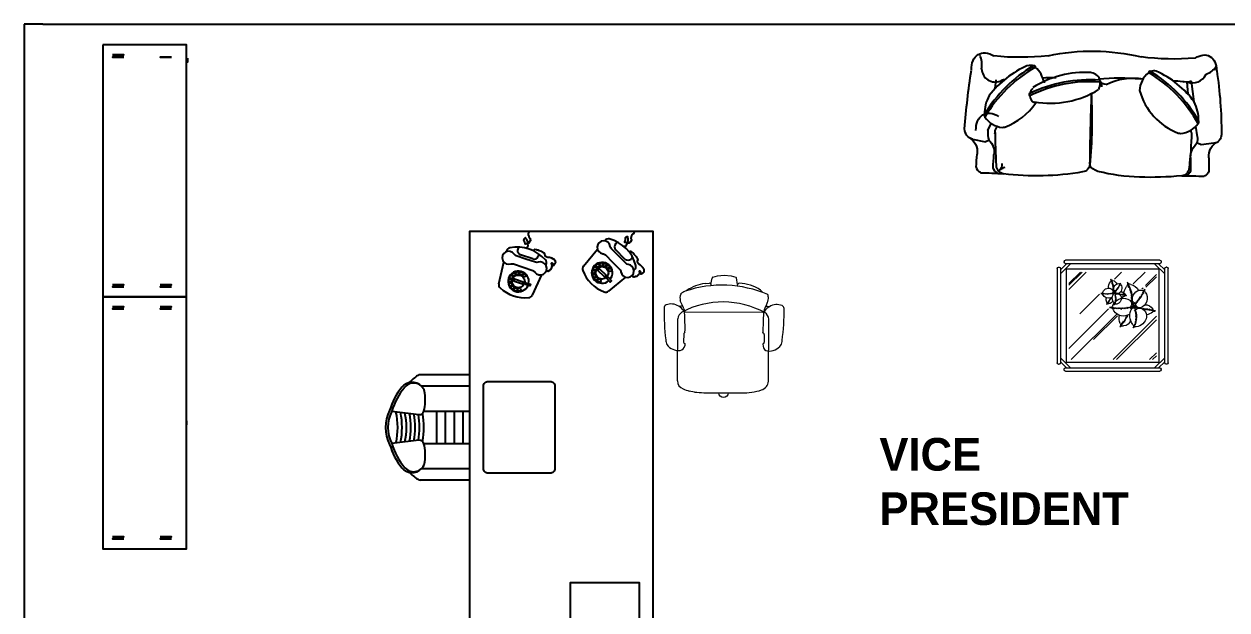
# Model space of a CAD drawing. Header units: inches. Extents: x 484217 to 497210, y -26946 to -21493.
# Drawn here: x 484506.2 to 484796.7, y -24357 to -24215.5 of the extents above; entities that cross this region are included whole.
import ezdxf

# ---------------------------------------------------------------- set-up
doc = ezdxf.new("R2010")
doc.units = ezdxf.units.IN
doc.header["$LTSCALE"] = 20
doc.header["$MEASUREMENT"] = 0
doc.layers.add('A-furniture', color=50, linetype='Continuous', lineweight=9)
doc.layers.add('I-ANNO-TEXT', color=7, linetype='Continuous', lineweight=18)
for name, color, linetype in [('furniture', 4, 'Continuous'), ('I-FURN', 4, 'Continuous'), ('I-WALL-IN', 3, 'Continuous')]:
    doc.layers.add(name, color=color, linetype=linetype)
doc.styles.add('DIM_FONT', font='SIMPLEX', dxfattribs={"width": 0.8})
doc.styles.add('MICRO', font='')
doc.styles.get('MICRO').set_extended_font_data('MicrogrammaSSi', bold=True)

# ---------------------------------------------------------------- blocks, each defined once
blk = doc.blocks.new('A$C6A0E07C9')
at = {"layer": 'A-furniture'}
for p, q in [((-0.2138, 0.2718), (0.1182, 0.2876)), ((-0.2691, 0.1773), (-0.2664, 0.2046)), ((-0.0121, 0.2424), (-0.025, 0.2422)), ((-0.0115, 0.2426), (-0.0121, 0.2424)), ((-0.0112, 0.2428), (-0.0115, 0.2426)), ((-0.0079, 0.2484), (-0.0112, 0.2428)), ((0.0377, 0.2515), (-0.0033, 0.2499)), ((0.0418, 0.2505), (0.045, 0.2473)), ((0.045, 0.2473), (0.0464, 0.2461)), ((0.0464, 0.2461), (0.0478, 0.2453)), ((0.0478, 0.2453), (0.0485, 0.2451)), ((0.1585, 0.2497), (0.1792, -0.1667)), ((0.3152, 0.1516), (0.3188, 0.1294)), ((0.3146, 0.1213), (0.3056, 0.1197)), ((0.3131, 0.1211), (0.3466, 0.116)), ((0.3514, 0.1128), (0.36, 0.0876)), ((0.36, 0.0876), (0.3659, 0.0513)), ((-0.2907, 0.0196), (-0.2893, 0.0294)), ((-0.2883, 0.01), (-0.2907, 0.0196)), ((-0.2893, 0.0294), (-0.2841, 0.0379)), ((-0.2824, 0.002), (-0.2883, 0.01)), ((-0.2841, 0.0379), (-0.2762, 0.0438)), ((-0.2739, -0.003), (-0.2824, 0.002)), ((-0.2762, 0.0438), (-0.2666, 0.0462)), ((0.3636, 0.0146), (0.3576, -0.0113)), ((0.3659, 0.0513), (0.3636, 0.0146)), ((-0.2641, -0.0045), (-0.2739, -0.003)), ((0.3108, -0.0224), (0.3218, -0.0234)), ((0.3197, -0.023), (0.3546, -0.0146)), ((0.3546, -0.0146), (0.3564, -0.0132)), ((0.3564, -0.0132), (0.3576, -0.0113)), ((0.0087, -0.176), (-0.0042, -0.1772)), ((0.0094, -0.1763), (0.0087, -0.176)), ((0.0097, -0.1764), (0.0094, -0.1763)), ((0.0135, -0.1816), (0.0097, -0.1764)), ((0.0591, -0.1802), (0.0183, -0.1827)), ((0.0631, -0.1788), (0.066, -0.1753)), ((0.066, -0.1753), (0.0673, -0.174)), ((0.0673, -0.174), (0.0686, -0.173)), ((0.0686, -0.173), (0.0692, -0.1728)), ((0.2962, -0.1472), (0.2839, -0.1595)), ((-0.1895, -0.2174), (0.1433, -0.1996))]:
    blk.add_line(p, q, dxfattribs=at)
for centre, radius, start, end in [((0.0274, 0.2777), 0.0792, 129.49988, 189.11522), ((0.0065, 0.2825), 0.0635, 94.07923, 117.59377), ((0.2241, -0.8917), 1.2574, 92.35943, 100.17565), ((0.1721, 0.3454), 0.0192, 28.12557, 89.24362), ((0.1209, 0.3234), 0.0749, 330.37939, 24.51295), ((-0.21, 0.2233), 0.0487, 94.52598, 161.01093), ((-0.0222, 0.2712), 0.0292, 192.00474, 264.44095), ((0.117, 0.2414), 0.0463, 34.09018, 88.4441), ((0.1493, 0.274), 0.0211, 279.8693, 313.34338), ((-0.2488, 0.0248), 0.4712, 334.59734, 30.97321), ((0.1077, 0.3263), 0.0879, 309.67257, 333.02228), ((-1.1254, 2.7931), 2.8487, 297.11573, 298.06946), ((-0.9196, -0.0126), 1.143, 14.09314, 15.00562), ((0.2336, 0.2226), 0.0597, 72.52818, 107.70113), ((0.1951, 0.2221), 0.0806, 25.51985, 45.53867), ((0.5941, -0.0351), 0.8932, 162.12026, 164.43231), ((-0.0038, 0.2437), 0.00623, 84.84548, 131.31741), ((0.0374, 0.2414), 0.0101, 64.52807, 88.63913), ((0.0007, 1.5534), 1.3091, 272.08986, 276.67605), ((0.1704, 0.2449), 0.0129, 130.13659, 158.01734), ((0.1866, 0.1808), 0.0779, 100.05254, 108.26721), ((-0.3014, 0.0263), 0.6141, 339.61076, 22.04666), ((0.1276, 0.1249), 0.1894, 8.09249, 40.8276), ((0.1816, 0.1421), 0.4521, 175.52891, 182.09908), ((0.31, 0.1288), 0.0088, 301.08798, 3.16667), ((72.2191, 3.6268), 72.5738, 182.765274, 182.924882), ((0.3467, 0.1108), 0.00513, 22.81842, 91.00758), ((0.1162, -0.0378), 0.2107, 328.69616, 1.80788), ((0.3177, -0.0315), 0.00903, 2.12372, 63.37094), ((0.0809, -0.0616), 0.3414, 182.48103, 200.75528), ((-0.1856, -0.1603), 0.0572, 202.88209, 266.11689), ((0.0015, -0.2058), 0.0292, 101.25248, 173.68869), ((0.0171, -0.1766), 0.00623, 234.37601, 280.84795), ((0.0579, -0.1702), 0.0101, 277.0543, 301.16536), ((0.1515, -1.4793), 1.3091, 89.01739, 93.60357), ((0.138, -0.155), 0.0449, 276.79393, 330.15211), ((0.1724, -0.1915), 0.0211, 52.35005, 85.82413), ((0.197, -0.1553), 0.0211, 212.66016, 229.03524), ((0.1633, -0.2919), 0.1223, 63.05477, 80.63565), ((0.1362, -0.2476), 0.0879, 32.67116, 56.02087), ((-0.9196, -0.0126), 1.143, 350.69637, 351.61264), ((0.3239, 0.0551), 0.2601, 246.15386, 250.81737), ((0.249, -0.1528), 0.0392, 254.29981, 275.99109), ((0.2537, -0.1401), 0.0518, 269.3553, 293.37881), ((0.0516, -0.2073), 0.0792, 176.57822, 236.19355), ((0.1491, -0.2435), 0.0749, 341.18048, 35.31404), ((0.0312, -0.2142), 0.0635, 248.09967, 271.6142), ((0.1312, 0.9758), 1.2574, 265.51777, 273.33401), ((0.2022, -0.2604), 0.0192, 276.44982, 337.56787)]:
    blk.add_arc(centre, radius, start, end, dxfattribs=at)
blk = doc.blocks.new('S3')
for p, q in [((-4.5, 26.98), (-4.19, 24.19)), ((-13.52, 22.7), (-18.05, 22.09)), ((-15.17, 21.35), (-17.87, 21.19)), ((-5.9, 23.43), (-8.24, 23.08)), ((-6.79, 22.13), (-7.36, 21.96)), ((-16.43, -20.65), (-18.35, -20.43)), ((-17.66, -19.4), (-17.99, -19.37)), ((-7.29, -20.61), (-8.21, -20.16)), ((-7.3, -22.19), (-8.87, -21.49)), ((-5.43, -25.53), (-4.87, -22.7))]:
    blk.add_line(p, q)
for centre, radius, start, end in [((-21.14, 26.85), 0.616, 8.7812, 93.9649), ((-23.55, 23.96), 4.23, 18.3155, 55.9507), ((5.62, -2.59), 30.23, 119.7403, 148.4853), ((-21, 22.26), 3.37, 340.5988, 64.1181), ((-9.55, 15.01), 8.65, 88.8606, 117.33), ((-9.17, 23.28), 0.443, 39.8439, 118.628), ((-1.19, 5.85), 20.87, 126.211, 155.6473), ((5.71, -2.51), 29.81, 119.0947, 149.1796), ((-20.83, 21.04), 2.96, 350.1248, 20.6755), ((-9.73, 22.98), 0.443, 39.8439, 118.628), ((-12.04, 19.19), 5.44, 5.7587, 53.0793), ((-5.4, 20.73), 2.74, 73.9254, 100.567), ((-19.69, 24.2), 13.9, 285.5795, 338.8469), ((-11.12, 20.21), 4.51, 346.6525, 354.1346), ((-18.43, 13.89), 1.84, 162.4808, 201.9814), ((-19.87, 13.06), 0.317, 154.9879, 265.1659), ((-15.76, 16.07), 5.27, 219.3724, 267.7984), ((1.11, -1.09), 21.05, 176.4198, 212.5768), ((-17.55, -0.07), 2.37, 111.6844, 176.7174), ((-17.63, -1.08), 3.31, 64.4192, 103.7949), ((11.91, -0.07), 30.23, 175.8431, 205.4794), ((11.89, 0.05), 29.81, 175.8712, 206.1737), ((-33.34, -8.59), 20.1, 350.0386, 31.4635), ((-17.02, -15.25), 5.27, 98.2953, 139.4232), ((-100.91, -9.8), 83, 359.8284, 0.0534), ((-19.64, -13.01), 1.84, 156.8142, 196.3147), ((-21.07, -12.14), 0.317, 93.6296, 203.8077), ((4.74, 2.96), 30.23, 210.3103, 239.0553), ((4.83, 2.88), 29.81, 209.616, 239.7009), ((-15.01, -11.26), 1.84, 219.4749, 258.9755), ((-15.03, -11.27), 1.84, 275.1665, 333.9249), ((-21.12, -23.28), 13.9, 19.9487, 55.855), ((-2.24, -5.34), 20.87, 203.1482, 232.5846), ((-15.09, -12.92), 0.317, 211.982, 322.16), ((-20.83, -20.58), 2.98, 271.7294, 21.6449), ((-13.37, -18.44), 5.44, 305.7162, 353.0368), ((-12.47, -19.48), 4.51, 4.6609, 12.1431), ((-21.57, -29.06), 5.57, 81.3598, 112.0844), ((-10.79, -14.32), 8.65, 241.4655, 269.9349), ((-10.54, -22.57), 0.443, 240.1676, 318.9516), ((-6.69, -17.56), 4.68, 262.4886, 288.6858)]:
    blk.add_arc(centre, radius, start, end)
at = {"extrusion": (0, 0, -1)}
for centre, major_axis, ratio, start_param, end_param in [((-18.17, 23.48), (-5.33, 2.45), 0.618231, -0.782341, 0.90137), ((-2.79, -97.21), (-14.05, 125.27), 0.840101, -0.033285, 0.098345), ((-6.42, 26.87), (-1.92, 0.02), 0.909091, 1.5507, 3.064927), ((-1.62, 28.97), (-3.45, 0.04), 0.909091, 4.616161, 5.890683), ((-7.51, 25.19), (-3.5, 0.04), 0.909091, 3.452305, 3.740947), ((0.78, -30.18), (-61.66, 0.65), 0.909091, 1.527079, 1.573647), ((1.09, 24.4), (-1.68, 0.02), 0.909091, 1.838774, 2.80094), ((120.48, 20), (-117.9, 2.34), 0.701645, -0.028543, 0.03079), ((-89.16, 18.44), (-66.33, 0.7), 0.909091, 3.056167, 3.251523), ((-11.04, -74.61), (-106.5, 1.12), 0.909091, 1.601237, 1.67337), ((-1.27, 29.72), (-0.07, 7.87), 0.730686, 3.178935, 3.779527), ((0.69, -34.17), (-61.66, 0.65), 0.909091, 1.527079, 1.573647), ((0.66, 19.85), (-1.92, 0.02), 0.909091, 1.671525, 3.054326), ((1, 20.41), (-1.68, 0.02), 0.909091, 1.838774, 2.80094), ((151.87, 6.46), (-170.47, 1.79), 0.909091, 0.062984, 0.077367), ((-16.05, 20.08), (-1.92, 0.02), 0.909091, 0.073573, 0.254317), ((-141.1, 16.27), (-143.96, 5.46), 0.676516, 3.047551, 3.142088), ((139.23, -1.09), (-163.81, 2.13), 0.520486, -0.118967, 0.118967), ((150.09, 31.58), (168.67, 24), 0.27373, 3.051703, 3.226716), ((151.71, 6), (-170.46, 0.69), 0.536179, -0.0526, 0.047155), ((-141.63, 14.67), (-144.49, 3.91), 0.529908, 3.141593, 3.260063), ((-19.23, 3.55), (-1.92, 0.02), 0.909091, 3.141593, 4.144269), ((-16.81, 0.8), (-1.92, 0.02), 0.909091, 1.024067, 1.570796), ((3.33, 420.04), (297.02, 297.02), 1, 2.364112, 2.400713), ((-54.8, -2376.22), (47.25, 2376.62), 0.211754, -0.015411, 0.015411), ((-0.16, 2.85), (0.04, 2.94), 0.649613, 1.947736, 2.930335), ((-0.21, -1.73), (-1.92, 0.02), 0.909091, 1.670835, 3.049052), ((-144.66, -13.69), (147.21, 3.45), 0.627362, -0.093877, 0.09313), ((155.45, -8.27), (-174.26, 1.83), 0.909091, -0.02429, -0.005812), ((-89.56, -15.03), (-66.33, 0.7), 0.909091, 3.031662, 3.227019), ((-18.71, -21.54), (5.24, 2.6), 0.644336, 2.2077, 3.955564), ((-16.51, -18.44), (-1.92, 0.02), 0.909091, -0.644287, -0.073581), ((-5.56, -20.55), (5.24, 2.6), 0.644336, 2.2077, 3.955564), ((-30.61, 593.61), (-675.96, 7.11), 0.909091, 4.657058, 4.668338), ((-8.01, -23.53), (-3.39, 0.04), 0.909091, 1.877441, 2.006467), ((-2.54, -23.99), (-3.45, 0.04), 0.909091, 0.681701, 1.699089), ((3.19, 34.95), (-61.66, 0.65), 0.909091, -1.541581, -1.495014), ((0.27, -21.07), (-0.43, 1.87), 0.909091, 0, 1.002676), ((0.21, -18.61), (-1.92, 0.02), 0.909091, 3.260925, 4.643725), ((2.38, -18.07), (-0.43, 1.87), 0.909091, 4.16566, 4.712389), ((0.42, -19.56), (-1.68, 0.02), 0.909091, 3.51431, 4.476477), ((119.73, -26.84), (-117.81, 5.04), 0.710878, -0.023974, 0.035359), ((-8.25, -23.54), (-3.5, 0.04), 0.909091, 2.622382, 2.862945), ((17.68, 224.48), (37.05, 250.44), 0.806916, 3.083864, 3.147073), ((-7.77, -25.11), (-2.39, 0.03), 0.909091, 3.32703, 4.655766), ((-2.66, -27.66), (-3.45, 0.04), 0.909091, 0.424568, 1.699089), ((3.07, 31.28), (-61.66, 0.65), 0.909091, -1.541581, -1.495014), ((0.3, -23.23), (-1.68, 0.02), 0.909091, 3.51431, 4.476477)]:
    blk.add_ellipse(centre, major_axis=major_axis, ratio=ratio, start_param=start_param, end_param=end_param, dxfattribs=at)
blk = doc.blocks.new('table044')
at = {"lineweight": 9}
h = blk.add_hatch(dxfattribs=at)
h.set_pattern_fill('AR-RROOF', color=0, scale=300, angle=-45, style=0)
h.set_pattern_definition([(135, (-12013604, 1621491.27), (-254.558441, 678.82251), [4500, -600, 1500, -300]), (135, (-12013780.07, 1621879.47), (494.26764, 70.003571), [900, -99, 1800, -225]), (135, (-12013529.75, 1621777.65), (-960.9581156, 1245.2150417), [2400, -420, 1200, -300])])
h.paths.add_polyline_path([(715, -315), (85, -315), (85, 315), (715, 315)])
edge = h.paths.add_edge_path(flags=16)
edge.add_line((139.7, 139.1), (151.8, 106.8))
edge.add_line((151.8, 106.8), (159.9, 88.6))
edge.add_line((159.9, 88.6), (139.7, 82.5))
edge.add_line((139.7, 82.5), (121.5, 68.4))
edge.add_line((121.5, 68.4), (107.4, 52.2))
edge.add_line((107.4, 52.2), (95.2, 48.2))
edge.add_line((95.2, 48.2), (89.2, 44.1))
edge.add_line((89.2, 44.1), (87.2, 34))
edge.add_line((87.2, 34), (119.5, 19.9))
edge.add_line((119.5, 19.9), (137.7, 5.7))
edge.add_line((137.7, 5.7), (153.8, 5.7))
edge.add_line((153.8, 5.7), (153.8, -26.6))
edge.add_line((153.8, -26.6), (178.1, -63))
edge.add_line((178.1, -63), (232.6, -93.3))
edge.add_line((232.6, -93.3), (260.9, -93.3))
edge.add_line((260.9, -93.3), (281.1, -93.3))
edge.add_line((281.1, -93.3), (273, -69.1))
edge.add_line((273, -69.1), (275, -52.9))
edge.add_line((275, -52.9), (283.1, -65))
edge.add_line((283.1, -65), (309.4, -81.2))
edge.add_line((309.4, -81.2), (335.6, -79.2))
edge.add_line((335.6, -79.2), (363.9, -81.2))
edge.add_line((363.9, -81.2), (361.9, -69.1))
edge.add_line((361.9, -69.1), (365.9, -28.7))
edge.add_line((365.9, -28.7), (365.9, 5.7))
edge.add_line((365.9, 5.7), (406.3, 27.9))
edge.add_line((406.3, 27.9), (430.6, 52.2))
edge.add_line((430.6, 52.2), (440.6, 64.3))
edge.add_line((440.6, 64.3), (424.5, 72.4))
edge.add_line((424.5, 72.4), (450.7, 74.4))
edge.add_line((450.7, 74.4), (462.9, 110.8))
edge.add_line((462.9, 110.8), (460.8, 127))
edge.add_line((460.8, 127), (483.1, 143.2))
edge.add_line((483.1, 143.2), (503.3, 161.4))
edge.add_line((503.3, 161.4), (489.1, 175.5))
edge.add_line((489.1, 175.5), (464.9, 207.8))
edge.add_line((464.9, 207.8), (446.7, 205.8))
edge.add_line((446.7, 205.8), (440.6, 232.1))
edge.add_line((440.6, 232.1), (430.6, 278.6))
edge.add_line((430.6, 278.6), (404.3, 278.6))
edge.add_line((404.3, 278.6), (382.1, 260.4))
edge.add_line((382.1, 260.4), (365.9, 242.2))
edge.add_line((365.9, 242.2), (345.7, 244.2))
edge.add_line((345.7, 244.2), (339.7, 234.1))
edge.add_line((339.7, 234.1), (315.4, 234.1))
edge.add_line((315.4, 234.1), (313.4, 248.3))
edge.add_line((313.4, 248.3), (289.2, 248.3))
edge.add_line((289.2, 248.3), (269, 236.1))
edge.add_line((269, 236.1), (228.6, 220))
edge.add_line((228.6, 220), (222.5, 193.7))
edge.add_line((222.5, 193.7), (186.1, 193.7))
edge.add_line((186.1, 193.7), (165.9, 226))
edge.add_line((165.9, 226), (157.9, 199.8))
edge.add_line((157.9, 199.8), (143.7, 163.4))
edge.add_line((143.7, 163.4), (139.7, 139.1))
at = {"color": 0, "lineweight": 9}
for p, q in [((10, 349.4), (15, 349.4)), ((25, 302.7), (97.3, 375)), ((25, 331), (69, 375)), ((50.6, 390), (50.6, 385)), ((60.6, 400), (739.5, 400)), ((60.6, 375), (739.5, 375)), ((775, 302.7), (702.7, 375)), ((775, 331), (731, 375)), ((749.5, 390), (749.5, 385)), ((790, 349.4), (785, 349.4)), ((0, -339.4), (0, 339.4)), ((25, -339.4), (25, 339.4)), ((65, -335), (65, 335)), ((65, 335), (735, 335)), ((735, 335), (735, -335)), ((775, 339.4), (775, -339.4)), ((800, 339.4), (800, -339.4)), ((179.1, 177.1), (170.2, 179.3)), ((175.1, 172.9), (179.1, 177.1)), ((266.2, 181.4), (275.1, 181.4)), ((272.1, 170.8), (266.2, 181.4)), ((270.2, 189.8), (277, 188.7)), ((275.1, 181.4), (270.2, 189.8)), ((271.1, 198.2), (280, 198.2)), ((277, 188.7), (271.1, 198.2)), ((276, 204.5), (284.9, 202.4)), ((280, 198.2), (276, 204.5)), ((280, 211.9), (288.8, 211.9)), ((284.9, 202.4), (280, 211.9)), ((281.9, 220.3), (289.8, 221.4)), ((288.8, 211.9), (281.9, 220.3)), ((286.8, 227.7), (292.7, 227.7)), ((289.8, 221.4), (286.8, 227.7)), ((348.9, 226.6), (343.9, 227.8)), ((345.6, 219.5), (351.6, 223)), ((351.6, 218.9), (345.6, 219.5)), ((346.7, 224.2), (348.9, 226.6)), ((351.6, 223), (346.7, 224.2)), ((350, 216), (351.6, 218.9)), ((354.4, 215.4), (350, 216)), ((351.6, 212.4), (354.4, 215.4)), ((356.5, 212.4), (351.6, 212.4)), ((353.8, 208.9), (356.5, 212.4)), ((357.6, 208.3), (353.8, 208.9)), ((355.4, 205.4), (357.6, 208.3)), ((360.4, 205.4), (355.4, 205.4)), ((357.6, 202.4), (360.4, 205.4)), ((364.8, 203.6), (357.6, 202.4)), ((360.4, 198.3), (364.8, 203.6)), ((365.3, 198.9), (360.4, 198.3)), ((363.7, 195.3), (365.3, 198.9)), ((368.1, 195.9), (363.7, 195.3)), ((365.9, 191.8), (368.1, 195.9)), ((371.4, 191.8), (365.9, 191.8)), ((368.1, 188.9), (371.4, 191.8)), ((373.6, 188.9), (368.1, 188.9)), ((370.3, 185.3), (373.6, 188.9)), ((375.2, 186.5), (370.3, 185.3)), ((371.9, 181.8), (375.2, 186.5)), ((377.4, 183.5), (371.9, 181.8)), ((375.2, 177.7), (377.4, 183.5)), ((378.5, 180.6), (375.2, 177.7)), ((392.2, 181.2), (396, 181.8)), ((395.5, 178.8), (392.2, 181.2)), ((393.3, 200.1), (398.2, 201.2)), ((397.7, 196.5), (393.3, 200.1)), ((393.3, 188.9), (396.6, 190)), ((397.7, 185.3), (393.3, 188.9)), ((393.9, 204.8), (397.7, 207.1)), ((398.2, 201.2), (393.9, 204.8)), ((393.9, 183.5), (397.7, 185.3)), ((396, 181.8), (393.9, 183.5)), ((394.4, 213.6), (399.3, 214.2)), ((398.2, 209.5), (394.4, 213.6)), ((394.4, 193), (397.7, 196.5)), ((396.6, 190), (394.4, 193)), ((395, 209.5), (398.2, 209.5)), ((397.7, 207.1), (395, 209.5)), ((395.5, 218.3), (400.4, 219.5)), ((399.3, 214.2), (395.5, 218.3)), ((397.1, 222.5), (401, 223)), ((400.4, 219.5), (397.1, 222.5)), ((397.7, 228.9), (402.6, 228.9)), ((401, 223), (397.7, 228.9)), ((399.9, 233.7), (403.7, 233.1)), ((402.6, 228.9), (399.9, 233.7)), ((400.4, 238.4), (405.4, 238.4)), ((403.7, 233.1), (400.4, 238.4)), ((403.2, 241.9), (408.1, 240.7)), ((405.4, 238.4), (403.2, 241.9)), ((405.4, 246), (410.3, 246)), ((408.1, 240.7), (405.4, 246)), ((406.5, 250.7), (410.9, 251.3)), ((410.3, 246), (406.5, 250.7)), ((409.2, 254.9), (412.5, 254.9)), ((410.9, 251.3), (409.2, 254.9)), ((173.2, 164.5), (184, 170.8)), ((184, 163.5), (173.2, 164.5)), ((184, 170.8), (175.1, 172.9)), ((181, 158.2), (184, 163.5)), ((188.9, 157.1), (181, 158.2)), ((184, 151.9), (188.9, 157.1)), ((192.8, 151.9), (184, 151.9)), ((187.9, 145.6), (192.8, 151.9)), ((194.7, 144.5), (187.9, 145.6)), ((190.8, 139.3), (194.7, 144.5)), ((199.6, 139.3), (190.8, 139.3)), ((194.7, 134), (199.6, 139.3)), ((207.5, 136.1), (194.7, 134)), ((199.6, 126.6), (207.5, 136.1)), ((208.4, 127.7), (199.6, 126.6)), ((205.5, 121.4), (208.4, 127.7)), ((213.3, 122.4), (205.5, 121.4)), ((209.4, 115), (213.3, 122.4)), ((219.2, 115), (209.4, 115)), ((213.3, 109.8), (219.2, 115)), ((223.1, 109.8), (213.3, 109.8)), ((217.3, 103.5), (223.1, 109.8)), ((226.1, 105.6), (217.3, 103.5)), ((220.2, 97.1), (226.1, 105.6)), ((230, 100.3), (220.2, 97.1)), ((226.1, 89.8), (230, 100.3)), ((232, 95), (226.1, 89.8)), ((256.5, 96.1), (263.3, 97.1)), ((262.3, 91.9), (256.5, 96.1)), ((258.4, 129.8), (267.2, 131.9)), ((266.2, 123.5), (258.4, 129.8)), ((258.4, 109.8), (264.3, 111.9)), ((266.2, 103.5), (258.4, 109.8)), ((259.4, 138.2), (266.2, 142.4)), ((267.2, 131.9), (259.4, 138.2)), ((259.4, 100.3), (266.2, 103.5)), ((263.3, 97.1), (259.4, 100.3)), ((260.4, 154), (269.2, 155)), ((267.2, 146.6), (260.4, 154)), ((260.4, 117.1), (266.2, 123.5)), ((264.3, 111.9), (260.4, 117.1)), ((261.4, 146.6), (267.2, 146.6)), ((266.2, 142.4), (261.4, 146.6)), ((262.3, 162.4), (271.1, 164.5)), ((269.2, 155), (262.3, 162.4)), ((265.3, 169.8), (272.1, 170.8)), ((271.1, 164.5), (265.3, 169.8)), ((309.4, 146.4), (310.5, 149.9)), ((310.5, 149.9), (311, 147)), ((311, 147), (313.2, 152.9)), ((313.2, 152.9), (314.3, 147.6)), ((314.3, 147.6), (317, 152.3)), ((317, 152.3), (317.6, 148.8)), ((317.6, 148.8), (320.3, 152.3)), ((320.3, 152.3), (322.5, 147)), ((322.5, 147), (325.3, 154.7)), ((325.3, 154.7), (326.4, 149.9)), ((326.4, 149.9), (329.7, 153.5)), ((329.7, 153.5), (331.9, 150.5)), ((331.9, 150.5), (333, 156.4)), ((333, 156.4), (335.1, 152.3)), ((335.1, 152.3), (337.3, 155.3)), ((337.3, 155.3), (340.1, 151.7)), ((340.1, 151.7), (341.7, 156.4)), ((341.7, 156.4), (343.4, 152.3)), ((343.4, 152.3), (346.1, 155.8)), ((346.1, 155.8), (346.7, 154.1)), ((346.7, 154.1), (349.4, 158.2)), ((349.4, 158.2), (351.1, 154.7)), ((375.2, 115.8), (379.6, 117.5)), ((380.7, 111.6), (375.2, 115.8)), ((375.7, 137), (380.7, 137.6)), ((380.7, 134.6), (375.7, 137)), ((375.7, 132.3), (380.7, 134.6)), ((379.6, 130.5), (375.7, 132.3)), ((375.7, 128.1), (379.6, 130.5)), ((380.1, 125.2), (375.7, 128.1)), ((375.7, 124), (380.1, 125.2)), ((379, 121.1), (375.7, 124)), ((375.7, 119.3), (379, 121.1)), ((379.6, 117.5), (375.7, 119.3)), ((376.8, 111), (380.7, 111.6)), ((379, 108.7), (376.8, 111)), ((376.8, 106.9), (379, 108.7)), ((381.2, 105.7), (376.8, 106.9)), ((377.4, 141.7), (382.3, 141.7)), ((380.7, 137.6), (377.4, 141.7)), ((377.4, 102.8), (381.2, 105.7)), ((381.2, 101.6), (377.4, 102.8)), ((377.9, 98.1), (381.2, 101.6)), ((383.4, 96.9), (377.9, 98.1)), ((379, 144.6), (382.3, 144.6)), ((382.3, 141.7), (379, 144.6)), ((382.3, 144.6), (379.6, 147.6)), ((379.6, 93.4), (383.4, 96.9)), ((382.9, 93.4), (379.6, 93.4)), ((381.2, 91), (382.9, 93.4)), ((385.1, 91), (381.2, 91)), ((382.3, 87.5), (385.1, 91)), ((386.7, 87.5), (382.3, 87.5)), ((384.5, 84.5), (386.7, 87.5)), ((392.4, 161), (388.4, 164.7)), ((394.9, 157.3), (392.4, 161)), ((394.9, 161.5), (398.8, 156.2)), ((404.8, 157.6), (407, 162.3)), ((407, 162.3), (409.8, 156.4)), ((409.8, 156.4), (413.6, 161.7)), ((410.9, 125.2), (414.2, 127.5)), ((414.2, 127.5), (411.4, 124.6)), ((411.4, 124.6), (416.3, 124.6)), ((413.6, 161.7), (416.3, 155.3)), ((416.3, 124.6), (414.2, 121.7)), ((414.2, 121.7), (419.1, 121.7)), ((416.3, 155.3), (419.1, 160)), ((419.1, 121.7), (416.9, 118.1)), ((416.9, 118.1), (422.4, 118.1)), ((419.1, 160), (422.4, 155.3)), ((422.4, 118.1), (419.6, 114.6)), ((419.6, 114.6), (423.5, 111)), ((423.5, 111), (421.3, 108.7)), ((421.3, 108.7), (425.7, 108.7)), ((422.4, 155.3), (425.1, 159.4)), ((425.7, 108.7), (424.6, 102.2)), ((424.6, 102.2), (431.2, 104)), ((425.1, 159.4), (427.3, 154.7)), ((427.3, 154.7), (429.5, 158.8)), ((429.5, 158.8), (433.4, 154.7)), ((431.2, 104), (429.5, 97.5)), ((429.5, 97.5), (433.9, 99.3)), ((433.9, 99.3), (432.3, 95.7)), ((432.3, 95.7), (437.7, 95.7)), ((433.4, 154.7), (435.6, 159.4)), ((435.6, 159.4), (438.8, 152.9)), ((437.7, 95.7), (437.2, 88.1)), ((437.2, 88.1), (441, 89.8)), ((438.8, 152.9), (442.7, 158.8)), ((441, 89.8), (439.9, 86.3)), ((442.7, 158.8), (444.9, 153.5)), ((444.9, 153.5), (447.6, 158.8)), ((447.6, 158.8), (450.4, 154.7)), ((450.4, 154.7), (452, 158.8)), ((452, 158.8), (455.9, 154.7)), ((455.9, 154.7), (458, 159.4)), ((458, 159.4), (461.3, 155.3)), ((461.3, 155.3), (463.5, 159.4)), ((463.5, 159.4), (467.4, 155.8)), ((467.4, 155.8), (469, 160.6)), ((469, 160.6), (471.8, 157.6)), ((108.5, 34), (110.5, 40.3)), ((110.5, 40.3), (111.5, 35)), ((111.5, 35), (115.4, 45.6)), ((115.4, 45.6), (117.3, 36.1)), ((117.3, 36.1), (122.2, 44.5)), ((122.2, 44.5), (123.2, 38.2)), ((123.2, 38.2), (128.1, 44.5)), ((128.1, 44.5), (132, 35)), ((132, 35), (136.9, 48.7)), ((136.9, 48.7), (138.9, 40.3)), ((138.9, 40.3), (144.8, 46.6)), ((144.8, 46.6), (148.7, 41.4)), ((148.7, 41.4), (150.6, 51.9)), ((150.6, 51.9), (154.6, 44.5)), ((154.6, 44.5), (158.5, 49.8)), ((158.5, 49.8), (163.4, 43.5)), ((163.4, 43.5), (166.3, 51.9)), ((166.3, 51.9), (169.3, 44.5)), ((169.3, 44.5), (174.2, 50.8)), ((174.2, 50.8), (175.1, 47.7)), ((175.1, 47.7), (180, 55)), ((180, 55), (183, 48.7)), ((227.1, 17.2), (235.9, 18.2)), ((235.9, 12.9), (227.1, 17.2)), ((227.1, 8.7), (235.9, 12.9)), ((233.9, 5.6), (227.1, 8.7)), ((227.1, 1.4), (233.9, 5.6)), ((234.9, -3.9), (227.1, 1.4)), ((230, 25.6), (238.8, 25.6)), ((235.9, 18.2), (230, 25.6)), ((232.9, 30.8), (238.8, 30.8)), ((238.8, 25.6), (232.9, 30.8)), ((238.8, 30.8), (233.9, 36.1)), ((256.8, 60), (249.7, 66.7)), ((261.2, 53.4), (256.8, 60)), ((261.2, 61), (268.2, 51.5)), ((279, 54), (282.9, 62.4)), ((282.9, 62.4), (287.8, 51.9)), ((287.8, 51.9), (294.7, 61.4)), ((289.8, -3.9), (295.6, 0.3)), ((295.6, 0.3), (290.7, -5)), ((294.7, 61.4), (299.6, 49.8)), ((299.6, 49.8), (304.5, 58.2)), ((304.5, 58.2), (310.3, 49.8)), ((310.3, 49.8), (315.2, 57.1)), ((315.2, 57.1), (319.2, 48.7)), ((319.2, 48.7), (323.1, 56.1)), ((323.1, 56.1), (329.9, 48.7)), ((329.9, 48.7), (333.9, 57.1)), ((333.9, 57.1), (339.7, 45.6)), ((339.7, 45.6), (346.6, 56.1)), ((346.6, 56.1), (350.5, 46.6)), ((350.5, 46.6), (355.4, 56.1)), ((355.4, 56.1), (360.3, 48.7)), ((360.3, 48.7), (363.2, 56.1)), ((363.2, 56.1), (370.1, 48.7)), ((370.1, 48.7), (374, 57.1)), ((374, 57.1), (379.9, 49.8)), ((379.9, 49.8), (383.8, 57.1)), ((383.8, 57.1), (390.7, 50.8)), ((387.8, 85.7), (384.5, 84.5)), ((390.7, 50.8), (393.6, 59.3)), ((393.6, 59.3), (398.5, 54)), ((226.1, -20.7), (233.9, -17.6)), ((235.9, -28.1), (226.1, -20.7)), ((227.1, -6), (234.9, -3.9)), ((232.9, -11.3), (227.1, -6)), ((227.1, -14.4), (232.9, -11.3)), ((233.9, -17.6), (227.1, -14.4)), ((229, -29.2), (235.9, -28.1)), ((232.9, -33.4), (229, -29.2)), ((229, -36.5), (232.9, -33.4)), ((236.9, -38.6), (229, -36.5)), ((230, -43.9), (236.9, -38.6)), ((236.9, -46), (230, -43.9)), ((231, -52.3), (236.9, -46)), ((240.8, -54.4), (231, -52.3)), ((233.9, -60.7), (240.8, -54.4)), ((239.8, -60.7), (233.9, -60.7)), ((236.9, -65), (239.8, -60.7)), ((243.7, -65), (236.9, -65)), ((238.8, -71.3), (243.7, -65)), ((246.7, -71.3), (238.8, -71.3)), ((242.7, -76.5), (246.7, -71.3)), ((248.6, -74.4), (242.7, -76.5)), ((290.7, -5), (299.6, -5)), ((299.6, -5), (295.6, -10.2)), ((295.6, -10.2), (304.5, -10.2)), ((304.5, -10.2), (300.5, -16.5)), ((300.5, -16.5), (310.3, -16.5)), ((310.3, -16.5), (305.4, -22.8)), ((305.4, -22.8), (312.3, -29.2)), ((312.3, -29.2), (308.4, -33.4)), ((308.4, -33.4), (316.2, -33.4)), ((316.2, -33.4), (314.3, -45)), ((314.3, -45), (326, -41.8)), ((326, -41.8), (323.1, -53.4)), ((323.1, -53.4), (330.9, -50.2)), ((330.9, -50.2), (328, -56.5)), ((328, -56.5), (337.8, -56.5)), ((337.8, -56.5), (336.8, -70.2)), ((336.8, -70.2), (343.6, -67.1)), ((343.6, -67.1), (341.7, -73.4)), ((25, -302.7), (97.3, -375)), ((25, -331), (69, -375)), ((735, -335), (65, -335)), ((775, -302.7), (702.7, -375)), ((775, -331), (731, -375)), ((10, -349.4), (15, -349.4)), ((50.6, -390), (50.6, -385)), ((739.5, -375), (60.6, -375)), ((739.5, -400), (60.6, -400)), ((749.5, -390), (749.5, -385)), ((790, -349.4), (785, -349.4))]:
    blk.add_line(p, q, dxfattribs=at)
for centre, start, end in [((10, 339.4), 90, 180), ((15, 339.4), 0, 90), ((60.6, 390), 90, 180), ((60.6, 385), 180, 270), ((739.5, 390), 0, 90), ((739.5, 385), 270, 0), ((785, 339.4), 90, 180), ((790, 339.4), 0, 90), ((10, -339.4), 180, 270), ((15, -339.4), 270, 0), ((785, -339.4), 180, 270), ((790, -339.4), 270, 0), ((60.6, -385), 90, 180), ((60.6, -390), 180, 270), ((739.5, -385), 0, 90), ((739.5, -390), 270, 0)]:
    blk.add_arc(centre, 10, start, end, dxfattribs=at)
for centre, major_axis, start_param, end_param in [((510.7, 191.7), (0, -125.7), 4.110324, 4.82639), ((394.6, 280.7), (0, -27.5), 0.168838, 0.870004), ((430.8, 256.3), (0, -19), 4.358254, 5.331458), ((149.4, 183.6), (0, -20.9), 0.92779, 1.908697), ((235.4, 281), (0, -116), -0.676061, -0.565041), ((493.7, 360.4), (0, -389), -1.118727, -0.806659), ((194.6, 117), (0, -68.5), 1.594581, 3.412072), ((280.9, 146.4), (0, -79.9), 3.310431, 4.249228), ((468, 114.9), (0, -224.4), 4.110324, 4.82639), ((260.7, 273.7), (0, -49.2), 0.168838, 0.870004), ((325.3, 230.3), (0, -33.9), 4.358254, 5.331458), ((186.4, 123.9), (0, -149.3), 1.587494, 2.189866), ((371.5, 198.6), (0, -40.9), 4.069383, 5.990613), ((332.3, 230.2), (0, -11.7), 0.92779, 1.908697), ((380.4, 284.7), (0, -65), -0.676061, -0.565041), ((525.1, 329.2), (0, -217.8), -1.118727, -0.806659), ((357.6, 192.9), (0, -38.4), 1.594581, 3.412072), ((364.6, 174.1), (0, -15.3), -0.292573, 1.81957), ((405.9, 209.4), (0, -44.8), 3.310431, 4.249228), ((378.8, 193.4), (0, -15.6), -0.023147, 1.594581), ((372.2, 167.5), (0, -11.2), 1.46435, 2.418595), ((391.8, 204.6), (0, -28.9), -0.405798, 0.1426), ((382.6, 177.2), (0, -9.51), 0.386029, 1.424245), ((345.3, 202.6), (0, -58.8), 0.950586, 1.088264), ((412, 180.5), (0, -18.2), -1.320146, -1.172986), ((414.4, 175), (0, -19.3), 3.850701, 5.574077), ((429, 147.3), (0, -51), 2.040895, 3.730687), ((353, 196.8), (0, -83.6), 1.587494, 2.189866), ((219.5, 127.2), (0, -73.1), 4.069383, 5.990613), ((207.2, 83.5), (0, -27.4), -0.292573, 1.81957), ((232.5, 118), (0, -27.8), -0.023147, 1.594581), ((255.7, 138), (0, -51.6), -0.405798, 0.1426), ((291.8, 94.9), (0, -32.4), -1.320146, -1.172986), ((296, 85), (0, -34.5), 3.850701, 5.574077), ((322.2, 35.5), (0, -91), 2.040895, 3.730687), ((377.3, -173.6), (0, -330.9), 3.220754, 3.395787), ((298.4, 161.8), (0, -15.2), 0.095049, 1.048204), ((299.8, 125.7), (0, -20.9), 2.497732, 3.141566), ((339.1, 136.6), (0, -35.2), 3.024508, 4.189797), ((343.2, 187.8), (0, -56.8), -0.64386, -0.12835), ((366, 126.4), (0, -32.3), 3.222037, 5.07235), ((382, 132.8), (0, -50.6), -1.210835, 0.057502), ((365.3, 136.5), (0, -22.1), 2.014039, 3.222037), ((362.1, 192.3), (0, -34.1), 0.258874, 0.700688), ((359.6, 197.8), (0, -42.6), 0.310142, 0.617664), ((447, 122.7), (0, -75.6), 4.375338, 5.343531), ((327.1, 171.4), (0, -60.1), 1.241796, 1.432596), ((388.7, 151.9), (0, -7.8), 2.142228, 5.558838), ((389.9, 160.3), (0, -4.93), 3.236326, 5.013036), ((399.4, 84.2), (0, -11.7), 3.932536, 5.258174), ((412.2, 197.3), (0, -40.4), -0.652366, -0.309932), ((400.5, 177.9), (0, -14.8), -0.875139, -0.014195), ((352.1, 126.6), (0, -54.6), 0.894265, 2.142228), ((413.3, 146.9), (0, -17.7), 3.848767, 4.459185), ((426.5, 115.8), (0, -28.5), -1.394986, 0.07228), ((440.8, 380.3), (0, -223.7), -0.185903, 0.185903), ((413.3, 146.9), (0, -17.7), -0.718865, -0.080308), ((429.3, 176.2), (0, -50.5), -0.376714, 1.142644), ((643.6, 274.7), (0, -288.1), -1.036863, -0.843243), ((430.1, 62), (0, -25.4), 2.554351, 3.213873), ((451, 91), (0, -11.5), 4.205926, 5.467404), ((407.6, 116.8), (0, -41.8), 1.064334, 1.872975), ((483, 173), (0, -12.8), -1.361808, 0.131882), ((483.4, 143.3), (0, -17), 3.066124, 3.935023), ((229.8, -537.5), (0, -590.8), 3.220754, 3.395787), ((89, 61.4), (0, -27.1), 0.095049, 1.048204), ((91.4, -3), (0, -37.4), 2.497732, 3.141566), ((161.6, 16.5), (0, -62.8), 3.024508, 4.189797), ((169, 108), (0, -101.4), -0.64386, -0.12835), ((209.7, -1.8), (0, -57.7), 3.222037, 5.07235), ((208.4, 16.3), (0, -39.5), 2.014039, 3.222037), ((202.6, 116), (0, -60.9), 0.258874, 0.700688), ((198.2, 125.8), (0, -76), 0.310142, 0.617664), ((354.3, -8.3), (0, -135), 4.375338, 5.343531), ((220.7, 71.6), (0, -19.9), 1.46435, 2.418595), ((140.2, 78.6), (0, -107.3), 1.241796, 1.432596), ((250.2, 43.7), (0, -13.9), 2.142228, 5.558838), ((252.3, 58.8), (0, -8.8), 3.236326, 5.013036), ((239.4, 89), (0, -17), 0.386029, 1.424245), ((292.2, 124.9), (0, -72.1), -0.652366, -0.309932), ((172.8, 134.4), (0, -105.1), 0.950586, 1.088264), ((271.2, 90.2), (0, -26.4), -0.875139, -0.014195), ((184.7, -1.5), (0, -97.5), 0.894265, 2.142228), ((294.2, 34.8), (0, -31.5), 3.848767, 4.459185), ((343.2, 451.6), (0, -399.4), -0.185903, 0.185903), ((294.2, 34.8), (0, -31.5), -0.718865, -0.080308), ((322.7, 87.2), (0, -90.2), -0.376714, 1.142644), ((705.4, 263.1), (0, -514.4), -1.036863, -0.843243), ((284, -18.8), (0, -74.6), 1.064334, 1.872975), ((385, 76.6), (0, -5.75), 1.842983, 3.199095), ((418.6, 81.5), (0, -22.9), -1.361808, 0.131882), ((419.3, 28.5), (0, -30.4), 3.066124, 3.935023), ((238.2, 9.7), (0, -90.4), -1.210835, 0.057502), ((243.6, -90.7), (0, -10.3), 1.842983, 3.199095), ((269.4, -77.2), (0, -20.8), 3.932536, 5.258174), ((317.6, -20.7), (0, -51), -1.394986, 0.07228), ((324.1, -116.8), (0, -45.4), 2.554351, 3.213873), ((361.4, -65), (0, -20.5), 4.205926, 5.467404)]:
    blk.add_ellipse(centre, major_axis=major_axis, ratio=0.931359, start_param=start_param, end_param=end_param, dxfattribs=at)
at = {"color": 0, "lineweight": 9, "style": 'DIM_FONT', "text_generation_flag": 4, "width": 0.8, "flags": 9}
for tag, p in [('YSIZE', (293.4, -332.6)), ('XSIZE', (293.4, -332.5))]:
    blk.add_attdef(tag, p, '', height=0.5, rotation=270, dxfattribs=at)
blk = doc.blocks.new('A$C129F564C')
at = {"layer": 'furniture'}
for p, q in [((0.8878, 1.0214), (0.8732, 1.1399)), ((1.0145, 1.1399), (0.9998, 1.0214)), ((0.7138, 0.8), (0.7138, 1.0154)), ((0.7638, 0.8), (0.7638, 1.0108)), ((0.8732, 0.9997), (0.8732, 0.8)), ((1.0145, 0.9997), (1.0145, 0.8)), ((1.1238, 0.8), (1.1238, 1.0108)), ((1.1738, 0.8), (1.1738, 1.0154)), ((1.0145, 0.9444), (0.8732, 0.9444)), ((1.0145, 0.9063), (0.8732, 0.9063)), ((1.0145, 0.8683), (0.8732, 0.8683)), ((1.0145, 0.8303), (0.8732, 0.8303)), ((1.5709, 0.6727), (1.6649, 0.6505)), ((1.711, 0.6397), (1.7134, 0.6391)), ((1.6793, 0.5244), (1.6976, 0.5784)), ((1.7309, 0.5871), (1.7217, 0.5902)), ((1.6094, 0.4871), (1.5213, 0.5268)), ((1.7004, 0.4972), (1.6911, 0.5003)), ((1.6548, 0.4666), (1.6526, 0.4676)), ((1.6472, 0.3032), (1.7218, 0.2417)), ((1.7583, 0.2116), (1.7602, 0.2101)), ((1.5997, 0.1197), (1.5383, 0.1942)), ((1.6789, 0.1223), (1.7192, 0.1626)), ((1.753, 0.1557), (1.7461, 0.1626)), ((1.6314, 0.0812), (1.6298, 0.0831)), ((1.6858, 0.0885), (1.6789, 0.0954))]:
    blk.add_line(p, q, dxfattribs=at)
for points in [[(1.1198, 1.083, 0.106121), (1.0145, 1.1399, 0.249834), (0.8732, 1.1399, 0.106121), (0.7678, 1.083)], [(0.7481, 1.0644, 0.042822), (0.7173, 1.0266)], [(1.1703, 1.0266, 0.042822), (1.1396, 1.0644, 0.249834)]]:
    blk.add_lwpolyline(points, format="xyb", dxfattribs=at)
for points in [[(0, 0), (0, 0.8), (1.8, 0.8), (1.8, 0)], [(1.5827, 0.6082), (1.5925, 0.6049), (1.5794, 0.5664), (1.5697, 0.5697)], [(1.5679, 0.5572), (1.5753, 0.5546), (1.5686, 0.5347), (1.5611, 0.5372)], [(0.0667, 0.0598), (0.0667, 0.3598), (0.2667, 0.3598), (0.2667, 0.0598)], [(1.6293, 0.2401), (1.6367, 0.2328), (1.6079, 0.2041), (1.6006, 0.2114)], [(1.5935, 0.2009), (1.5991, 0.1953), (1.5841, 0.1804), (1.5785, 0.186)]]:
    blk.add_lwpolyline(points, close=True, dxfattribs=at)
for points in [[(1.1244, 0.4285), (0.7644, 0.4285, -0.414214), (0.7444, 0.4485), (0.7444, 0.7195, -0.414214), (0.7644, 0.7395), (1.1244, 0.7395, -0.414214), (1.1444, 0.7195), (1.1444, 0.4485, -0.414214)], [(1.6572, 0.6088), (1.6429, 0.5668), (1.6287, 0.5249, -0.162278), (1.6214, 0.5153, 2), (1.6646, 0.5007, -0.162278), (1.6647, 0.5127), (1.6789, 0.5546), (1.6932, 0.5965, -0.162278), (1.7004, 0.6061, 2), (1.6573, 0.6208, -0.162278)], [(1.6964, 0.2077), (1.6651, 0.1764), (1.6338, 0.1451, -0.162278), (1.623, 0.1397, 2), (1.6553, 0.1075, -0.162278), (1.6606, 0.1182), (1.6919, 0.1495), (1.7233, 0.1808, -0.162278), (1.734, 0.1862, 2), (1.7018, 0.2185, -0.162278)]]:
    blk.add_lwpolyline(points, format="xyb", close=True, dxfattribs=at)
for points in [[(1.7267, 0.5549), (1.7314, 0.5454), (1.7339, 0.5446), (1.736, 0.5445), (1.7419, 0.5454), (1.744, 0.5453), (1.7457, 0.5441), (1.7474, 0.5449), (1.7495, 0.5449), (1.7528, 0.5466), (1.7549, 0.5465), (1.765, 0.5515), (1.768, 0.554), (1.7714, 0.5557), (1.7714, 0.5578), (1.7705, 0.5595), (1.7689, 0.5607), (1.7664, 0.5616), (1.7655, 0.5633), (1.7634, 0.5633), (1.7618, 0.5646), (1.7525, 0.56), (1.7504, 0.56), (1.7474, 0.5596), (1.7441, 0.5579), (1.7466, 0.5529), (1.7466, 0.5508), (1.7474, 0.5491), (1.7474, 0.547), (1.7474, 0.5449), (1.7507, 0.5382), (1.7532, 0.5373), (1.7553, 0.5373), (1.7578, 0.5364), (1.7595, 0.5352), (1.7603, 0.5335), (1.7637, 0.5352), (1.7662, 0.5343), (1.7679, 0.5351), (1.7691, 0.5368), (1.7704, 0.5385), (1.7755, 0.541), (1.7776, 0.541), (1.7809, 0.5426), (1.783, 0.5426), (1.7851, 0.5426), (1.7872, 0.5426), (1.7889, 0.5434), (1.7914, 0.5426), (1.7931, 0.5413), (1.7956, 0.5404), (1.799, 0.5379), (1.8, 0.5384)], [(1.6284, 0.4648), (1.6282, 0.4642), (1.6285, 0.4641), (1.6263, 0.4576), (1.6266, 0.4575), (1.6262, 0.4561), (1.6265, 0.456), (1.6262, 0.4551), (1.6265, 0.4549), (1.6262, 0.454), (1.6281, 0.4533), (1.6279, 0.4526), (1.6295, 0.4521), (1.6291, 0.4508), (1.6307, 0.4502), (1.6305, 0.4496), (1.6321, 0.449), (1.6319, 0.4484), (1.6329, 0.448), (1.6328, 0.4477), (1.6341, 0.4472), (1.6335, 0.4456), (1.6345, 0.4453), (1.6342, 0.4443), (1.6381, 0.443), (1.638, 0.4426), (1.6422, 0.4412), (1.6424, 0.4415), (1.6459, 0.4403), (1.6462, 0.441), (1.6566, 0.4374), (1.6567, 0.4377), (1.6581, 0.4373), (1.6583, 0.4379), (1.6593, 0.4376), (1.6596, 0.4386), (1.6599, 0.4385), (1.6609, 0.4414), (1.6606, 0.4415), (1.661, 0.4428), (1.6597, 0.4433), (1.6599, 0.4439), (1.659, 0.4443), (1.6591, 0.4446), (1.6581, 0.4449), (1.6575, 0.4433), (1.6569, 0.4435), (1.6563, 0.4419), (1.6557, 0.4421), (1.6553, 0.4411), (1.655, 0.4412), (1.6546, 0.4399), (1.6539, 0.4401), (1.6536, 0.4392), (1.6533, 0.4393), (1.6529, 0.4383), (1.6526, 0.4384), (1.6512, 0.4342), (1.6515, 0.434), (1.6511, 0.4331), (1.6518, 0.4328), (1.6515, 0.4319), (1.6534, 0.4312), (1.6532, 0.4305), (1.6555, 0.4298), (1.6553, 0.4291), (1.6585, 0.428), (1.6584, 0.4277), (1.6597, 0.4272), (1.6595, 0.4266), (1.6657, 0.4245), (1.666, 0.4251), (1.6673, 0.4247), (1.6676, 0.4256), (1.6689, 0.4252), (1.6692, 0.4262), (1.6705, 0.4257), (1.6712, 0.4277), (1.6722, 0.4274), (1.6725, 0.4284), (1.6742, 0.4278), (1.6747, 0.4294), (1.6754, 0.4292), (1.6758, 0.4305), (1.6765, 0.4303), (1.6768, 0.4313), (1.6775, 0.4311), (1.6782, 0.4333), (1.6786, 0.4332), (1.679, 0.4345), (1.6784, 0.4348), (1.679, 0.4367), (1.6793, 0.4366), (1.6798, 0.4379), (1.6804, 0.4377), (1.6818, 0.4416), (1.6824, 0.4414), (1.6839, 0.4457), (1.6835, 0.4458), (1.6842, 0.4477), (1.6839, 0.4478), (1.6851, 0.4514), (1.6848, 0.4516), (1.6852, 0.4529), (1.6849, 0.453), (1.6859, 0.4559), (1.6856, 0.456), (1.6859, 0.457), (1.6856, 0.4571), (1.6859, 0.4581), (1.6856, 0.4582), (1.6873, 0.4631), (1.6876, 0.463), (1.688, 0.4643), (1.6884, 0.4642), (1.689, 0.4662), (1.6893, 0.4661), (1.69, 0.468), (1.6907, 0.4678), (1.6911, 0.4691), (1.6914, 0.469), (1.6919, 0.4703), (1.6935, 0.4698), (1.6942, 0.4717), (1.6961, 0.4711), (1.6964, 0.4717), (1.6974, 0.4714), (1.6975, 0.4717), (1.6984, 0.4714), (1.6987, 0.472), (1.7, 0.4716), (1.7001, 0.4719), (1.7014, 0.4715), (1.702, 0.4731), (1.7026, 0.4729), (1.7029, 0.4739), (1.7039, 0.4735), (1.7043, 0.4745), (1.7046, 0.4744), (1.7051, 0.476), (1.7055, 0.4759), (1.7061, 0.4779), (1.7065, 0.4778), (1.7068, 0.4787), (1.7071, 0.4786), (1.7079, 0.4809), (1.7082, 0.4808), (1.7086, 0.4818), (1.7089, 0.4817), (1.7097, 0.484), (1.71, 0.4839), (1.7104, 0.4852), (1.7111, 0.485), (1.7151, 0.4967), (1.7154, 0.4966), (1.7157, 0.4976), (1.7161, 0.4975), (1.7167, 0.4995), (1.7171, 0.4993), (1.7175, 0.5007), (1.7178, 0.5005), (1.7186, 0.5028), (1.718, 0.5031), (1.7183, 0.504), (1.718, 0.5041), (1.7184, 0.5055), (1.7181, 0.5056), (1.7188, 0.5075), (1.7184, 0.5076), (1.721, 0.5152), (1.72, 0.5155), (1.7203, 0.5165), (1.72, 0.5166), (1.7203, 0.5176), (1.7184, 0.5182), (1.7186, 0.5189), (1.7157, 0.5199), (1.7158, 0.5202), (1.7145, 0.5207)], [(1.735, 0.1287), (1.735, 0.1181), (1.7368, 0.1162), (1.7387, 0.1153), (1.7443, 0.1134), (1.7462, 0.1124), (1.7472, 0.1106), (1.749, 0.1106), (1.7509, 0.1096), (1.7547, 0.1096), (1.7566, 0.1087), (1.7678, 0.1087), (1.7716, 0.1096), (1.7753, 0.1096), (1.7763, 0.1115), (1.7763, 0.1134), (1.7753, 0.1153), (1.7735, 0.1171), (1.7735, 0.119), (1.7716, 0.12), (1.7706, 0.1218), (1.7603, 0.1218), (1.7584, 0.1228), (1.7556, 0.1237), (1.7519, 0.1237), (1.7519, 0.1181), (1.7509, 0.1162), (1.7509, 0.1143), (1.75, 0.1124), (1.749, 0.1106), (1.749, 0.1031), (1.7509, 0.1012), (1.7528, 0.1002), (1.7547, 0.0984), (1.7556, 0.0965), (1.7556, 0.0946), (1.7594, 0.0946), (1.7613, 0.0927), (1.7631, 0.0927), (1.765, 0.0937), (1.7669, 0.0946), (1.7725, 0.0946), (1.7744, 0.0937), (1.7782, 0.0937), (1.78, 0.0927), (1.7819, 0.0918), (1.7838, 0.0909), (1.7857, 0.0909), (1.7875, 0.089), (1.7885, 0.0871), (1.7904, 0.0852), (1.7922, 0.0815), (1.7941, 0.0815), (1.796, 0.0805), (1.8, 0.0805)], [(1.6069, 0.0913), (1.6065, 0.0909), (1.6067, 0.0906), (1.6018, 0.0857), (1.6021, 0.0855), (1.6011, 0.0845), (1.6013, 0.0843), (1.6006, 0.0835), (1.6009, 0.0833), (1.6001, 0.0826), (1.6016, 0.0811), (1.6011, 0.0806), (1.6023, 0.0794), (1.6013, 0.0784), (1.6026, 0.0772), (1.6021, 0.0767), (1.6033, 0.0755), (1.6028, 0.075), (1.6035, 0.0743), (1.6033, 0.074), (1.6043, 0.073), (1.6031, 0.0718), (1.6038, 0.0711), (1.6031, 0.0704), (1.606, 0.0674), (1.6057, 0.0672), (1.6089, 0.064), (1.6092, 0.0643), (1.6118, 0.0616), (1.6123, 0.0621), (1.6201, 0.0542), (1.6204, 0.0545), (1.6214, 0.0535), (1.6219, 0.054), (1.6226, 0.0533), (1.6233, 0.054), (1.6236, 0.0538), (1.6258, 0.056), (1.6255, 0.0562), (1.6265, 0.0572), (1.6255, 0.0582), (1.626, 0.0586), (1.6253, 0.0594), (1.6255, 0.0596), (1.6248, 0.0604), (1.6236, 0.0591), (1.6231, 0.0596), (1.6219, 0.0584), (1.6214, 0.0589), (1.6206, 0.0582), (1.6204, 0.0584), (1.6194, 0.0574), (1.6189, 0.0579), (1.6182, 0.0572), (1.6179, 0.0574), (1.6172, 0.0567), (1.617, 0.0569), (1.6138, 0.0538), (1.614, 0.0535), (1.6133, 0.0528), (1.6138, 0.0523), (1.6131, 0.0516), (1.6145, 0.0501), (1.614, 0.0496), (1.6157, 0.0479), (1.6153, 0.0474), (1.6177, 0.045), (1.6175, 0.0447), (1.6184, 0.0437), (1.6179, 0.0432), (1.6226, 0.0386), (1.6231, 0.0391), (1.624, 0.0381), (1.6248, 0.0389), (1.6258, 0.0379), (1.6265, 0.0386), (1.6275, 0.0376), (1.6289, 0.0391), (1.6297, 0.0384), (1.6304, 0.0391), (1.6316, 0.0379), (1.6328, 0.0391), (1.6333, 0.0386), (1.6343, 0.0396), (1.6348, 0.0391), (1.6355, 0.0398), (1.636, 0.0393), (1.6377, 0.0411), (1.638, 0.0408), (1.6389, 0.0418), (1.6385, 0.0423), (1.6399, 0.0437), (1.6402, 0.0435), (1.6411, 0.0445), (1.6416, 0.044), (1.6446, 0.0469), (1.6451, 0.0464), (1.6482, 0.0496), (1.648, 0.0499), (1.6495, 0.0513), (1.6492, 0.0516), (1.6519, 0.0543), (1.6517, 0.0545), (1.6526, 0.0555), (1.6524, 0.0557), (1.6546, 0.0579), (1.6543, 0.0582), (1.6551, 0.0589), (1.6548, 0.0591), (1.6556, 0.0599), (1.6553, 0.0601), (1.659, 0.0638), (1.6592, 0.0635), (1.6602, 0.0645), (1.6605, 0.0643), (1.6619, 0.0657), (1.6622, 0.0655), (1.6636, 0.067), (1.6641, 0.0665), (1.6651, 0.0674), (1.6653, 0.0672), (1.6663, 0.0682), (1.6675, 0.067), (1.669, 0.0684), (1.6705, 0.067), (1.671, 0.0674), (1.6717, 0.0667), (1.6719, 0.067), (1.6727, 0.0662), (1.6732, 0.0667), (1.6741, 0.0657), (1.6744, 0.066), (1.6754, 0.065), (1.6766, 0.0662), (1.6771, 0.0657), (1.6778, 0.0665), (1.6785, 0.0657), (1.6793, 0.0665), (1.6795, 0.0662), (1.6807, 0.0675), (1.681, 0.0672), (1.6824, 0.0687), (1.6827, 0.0684), (1.6834, 0.0692), (1.6837, 0.0689), (1.6854, 0.0706), (1.6856, 0.0704), (1.6863, 0.0711), (1.6866, 0.0709), (1.6883, 0.0726), (1.6885, 0.0723), (1.6895, 0.0733), (1.69, 0.0728), (1.6988, 0.0816), (1.6991, 0.0814), (1.6998, 0.0821), (1.7, 0.0819), (1.7015, 0.0833), (1.7017, 0.0831), (1.7027, 0.0841), (1.703, 0.0838), (1.7047, 0.0855), (1.7042, 0.086), (1.7049, 0.0868), (1.7047, 0.087), (1.7056, 0.088), (1.7054, 0.0882), (1.7069, 0.0897), (1.7066, 0.0899), (1.7122, 0.0956), (1.7115, 0.0963), (1.7122, 0.097), (1.712, 0.0973), (1.7127, 0.098), (1.7113, 0.0995), (1.7118, 0.0999), (1.7096, 0.1021), (1.7098, 0.1024), (1.7088, 0.1033)]]:
    blk.add_lwpolyline(points, dxfattribs=at)
for centre, radius in [((1.5848, 0.6236), 0.00669), ((1.5449, 0.5829), 0.00669), ((1.5465, 0.599), 0.00669), ((1.555, 0.6129), 0.00669), ((1.5811, 0.5873), 0.0275), ((1.5687, 0.6216), 0.00669), ((1.6002, 0.6184), 0.00669), ((1.6118, 0.607), 0.00669), ((1.6156, 0.5756), 0.00669), ((1.6173, 0.5917), 0.00669), ((1.6071, 0.5617), 0.00669), ((1.6066, 0.2565), 0.00669), ((1.6227, 0.2584), 0.00669), ((1.5842, 0.2341), 0.00669), ((1.5928, 0.2479), 0.00669), ((1.6186, 0.2221), 0.0275), ((1.638, 0.253), 0.00669), ((1.6495, 0.2415), 0.00669), ((1.6531, 0.21), 0.00669), ((1.6549, 0.2262), 0.00669), ((1.6307, 0.1877), 0.00669), ((1.6444, 0.1963), 0.00669)]:
    blk.add_circle(centre, radius, dxfattribs=at)
for centre, radius, start, end in [((0.9438, 1.0074), 0.1602, 62.317, 117.683), ((0.9438, 1.0074), 0.1502, 61.9455, 118.0545), ((0.9531, 0.8661), 0.2953, 106.4736, 128.8568), ((0.9438, 1.4287), 0.3145, 257.44, 282.56), ((0.9345, 0.8661), 0.2953, 51.1432, 73.5264), ((0.8036, 1.0516), 0.057, 128.8568, 224.8513), ((0.8003, 1.045), 0.05, 130.5056, 262.9259), ((0.9438, 1.4096), 0.3145, 257.8911, 282.1089), ((0.9438, 1.3905), 0.3145, 258.341, 281.659), ((0.9438, 1.3715), 0.3145, 258.7898, 281.2102), ((1.0873, 1.045), 0.05, 277.0741, 49.4944), ((1.084, 1.0516), 0.057, 315.1487, 51.1432), ((0.7338, 1.0154), 0.02, 145.756, 180), ((0.8217, 1.2171), 0.2235, 262.9259, 283.1474), ((0.8679, 1.019), 0.02, 283.1474, 7.0328), ((0.9438, 1.3142), 0.3145, 258.8202, 281.1798), ((0.9438, 1.3524), 0.3145, 259.2374, 280.7626), ((0.9438, 1.3333), 0.3145, 259.6838, 280.3162), ((1.0197, 1.019), 0.02, 172.9672, 256.8526), ((1.066, 1.2171), 0.2235, 256.8526, 277.0741), ((1.1538, 1.0154), 0.02, 0, 34.244), ((1.671, 0.5573), 0.1615, 137.169, 185.299), ((1.5811, 0.5873), 0.0455, 257.6369, 247.6634), ((1.5665, 0.6542), 0.019, 76.7496, 137.169), ((1.7091, 0.6206), 0.019, 11.6672, 76.7496), ((1.5695, 0.5918), 0.1615, 310.8008, 11.6672), ((1.7156, 0.5722), 0.019, 71.234, 161.234), ((1.5291, 0.5441), 0.019, 185.299, 245.7184), ((1.6973, 0.5183), 0.019, 161.234, 251.234), ((1.6626, 0.4839), 0.019, 245.7184, 310.8008), ((1.6861, 0.1554), 0.1615, 110.935, 159.065), ((1.6186, 0.2221), 0.0455, 231.4029, 221.4294), ((1.6351, 0.2885), 0.019, 50.5156, 110.935), ((1.553, 0.2063), 0.019, 159.065, 219.4844), ((1.7481, 0.1954), 0.019, 345.4332, 50.5156), ((1.6102, 0.2312), 0.1615, 284.5668, 345.4332), ((1.7326, 0.1491), 0.019, 45, 135), ((1.6923, 0.1088), 0.019, 135, 225), ((1.6461, 0.0933), 0.019, 219.4844, 284.5668)]:
    blk.add_arc(centre, radius, start, end, dxfattribs=at)

msp = doc.modelspace()

# ---------------------------------------------------------------- linework, layer by layer
at = {"layer": 'I-FURN', "elevation": 3.33}
for points in [[(484525.25, -24220.6), (484525.25, -24281.44), (484545.41, -24281.44), (484545.41, -24220.6)], [(484525.25, -24281.44), (484525.25, -24342.28), (484545.41, -24342.28), (484545.41, -24281.44)]]:
    msp.add_lwpolyline(points, close=True, dxfattribs=at)
at = {"layer": 'I-FURN', "extrusion": (-1.83689e-16, 1, 2.22045e-16)}
for centre in [(-484528.94, 4.68, -24223.01), (-484528.94, 4.68, -24283.85), (-484540.46, 4.68, -24283.85)]:
    msp.add_circle(centre, 1.35, dxfattribs=at)
at = {"layer": 'I-FURN', "extrusion": (1.83689e-16, -1, 2.22045e-16)}
for centre in [(484528.94, 4.68, 24223.51), (484540.46, 4.68, 24223.51), (484528.94, 4.68, 24284.35), (484540.46, 4.68, 24284.35)]:
    msp.add_circle(centre, 1.35, dxfattribs=at)
at = {"layer": 'I-FURN', "extrusion": (1, -6.12323e-17, 0)}
for centre, radius in [((-24224.29, 24.43, 484545.64), 0.473), ((-24224.29, 24.43, 484545.64), 0.383), ((-24311.86, 24.43, 484545.41), 0.473), ((-24311.86, 24.43, 484545.41), 0.383)]:
    msp.add_circle(centre, radius, dxfattribs=at)
at = {"layer": 'I-FURN', "extrusion": (3.06154e-16, 1, 2.22045e-16)}
for centre in [(-484528.94, 4.68, -24278.54), (-484540.46, 4.68, -24278.54), (-484528.94, 4.68, -24339.38), (-484540.46, 4.68, -24339.38)]:
    msp.add_circle(centre, 1.35, dxfattribs=at)
at = {"layer": 'I-FURN', "extrusion": (-3.06154e-16, -1, 2.22045e-16)}
for centre in [(484528.94, 4.68, 24279.04), (484540.46, 4.68, 24279.04), (484528.94, 4.68, 24339.88), (484540.46, 4.68, 24339.88)]:
    msp.add_circle(centre, 1.35, dxfattribs=at)
at = {"layer": 'I-WALL-IN'}
for p, q in [((484506.2, -24215.55, 6.93), (484506.2, -24391.72, 6.93)), ((484510.7, -24215.55, 6.93), (484506.2, -24215.55, 6.93)), ((484698.85, -24215.55, 6.93), (484703.35, -24215.55, 6.93))]:
    msp.add_line(p, q, dxfattribs=at)
at = {"layer": 'I-WALL-IN', "elevation": 6.93}
for points in [[(484510.7, -24215.55), (484698.85, -24215.55)], [(484703.35, -24215.55), (484833.15, -24215.55)]]:
    msp.add_lwpolyline(points, dxfattribs=at)

# ---------------------------------------------------------------- block references
at = {"layer": 'A-furniture', "xscale": 44.99999999998288, "yscale": 44.99999999998288, "zscale": 44.99999999998288, "rotation": 86.85652716148029}
msp.add_blockref('A$C6A0E07C9', (484676.74, -24292.75, 8.75), dxfattribs=at)
at = {"layer": 'furniture', "ltscale": 0.3, "xscale": 1.10996395349987, "yscale": 1.10996395349987, "zscale": 1.10996395349987, "rotation": 270.0382084035339}
msp.add_blockref('S3', (484763.66, -24249.35), dxfattribs=at)
at = {"layer": 'furniture', "xscale": 55.33161534353492, "yscale": 55.33161534353492, "zscale": 55.33161534353492, "rotation": 90.00000000000001}
msp.add_blockref('A$C129F564C', (484658.1, -24365.18, 11.9), dxfattribs=at)
at = {"layer": 'furniture', "lineweight": 9, "xscale": -0.03354019146421941, "yscale": 0.03354019146421941, "zscale": 0.03354019146421941}
msp.add_blockref('table044', (484782.55, -24285.99, -6.93), dxfattribs=at)

# ---------------------------------------------------------------- texts
at = {"layer": 'I-ANNO-TEXT', "insert": (484712.8, -24315.51, 6.93), "char_height": 7.875, "attachment_point": 1, "style": 'MICRO'}
msp.add_mtext_dynamic_manual_height_columns('{\\fBahnschrift Light|b1|i0|c0|p34;VICE PRESIDENT}', width=7.4099, gutter_width=1.5, heights=[0], dxfattribs=at)

doc.saveas('drawing.dxf')
